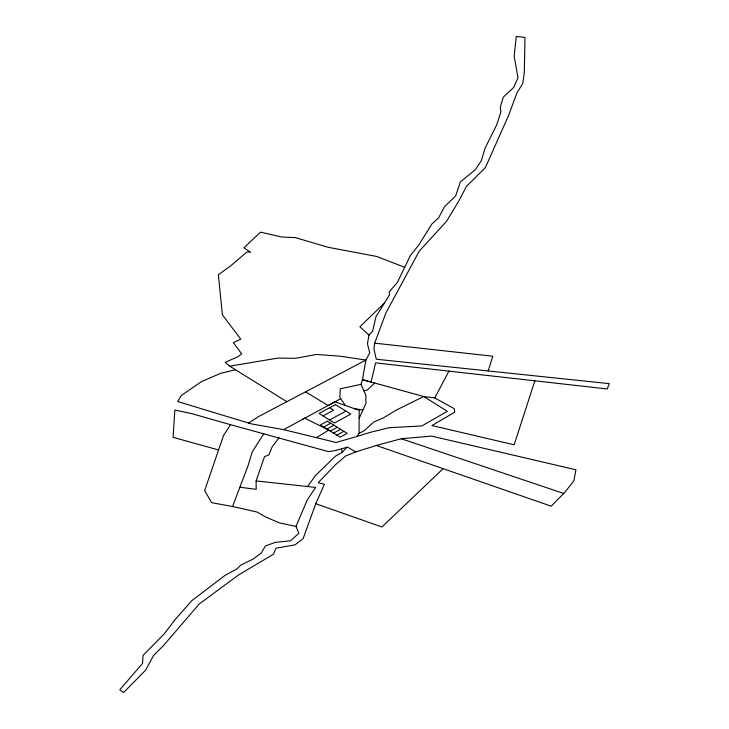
<?xml version="1.0" encoding="UTF-8"?>
<svg xmlns="http://www.w3.org/2000/svg" width="729" height="729" viewBox="0 0 729 729"><rect width="100%" height="100%" fill="white"/><g stroke="black" fill="none" stroke-linecap="round" stroke-linejoin="round"><path stroke-width="1.09" d="M283.627 429.627L336.087 442.476L356.663 436.553L359.06 433.363L359.233 410.318L334.912 401.834L283.627 429.627L251.359 423.886L177.666 401.524L181.257 395.537L201.496 381.622L220.55 373.366L235.494 369.749M374.679 343.149L373.931 349.045L376.301 359.224L609.244 383.645L607.248 388.967L375.599 362.878L371.097 382.051L362.431 379.681L365.922 360.062L369.767 352.863L367.452 343.86L368.956 335.076L372.565 331.285L376.027 316.559L389.45 294.99L389.259 291.791L397.36 282.424L410.491 255.36L418.637 245.181L431.987 223.876L438.53 217.971L444.462 206.772L455.634 195.91L460.418 181.867L475.344 169.711L481.422 160.453L485.095 148.115L496.668 124.941L500.941 111.892L500.285 107.281L503.247 97.185L513.635 87.48L518 77.812L514.173 56.352L516.269 36.45L524.998 37.398L524.306 72.408L522.766 83.471L516.825 93.184L508.705 115.2L485.35 167.634L466.405 186.414L459.37 199.992L446.595 221.242L419.303 251.058L385.942 312.85L374.679 343.149L492.813 356.208L488.175 370.943M359.169 418.309L365.958 403.492L365.812 395.082L361.019 384.338L362.431 379.681L423.768 396.512L434.757 397.943L454.249 408.677L454.814 412.14L431.923 425.563L514.155 444.79L534.913 380.684M346.849 447.324L335.486 450.531L328.524 451.643L230.528 424.697L223.502 435.577L204.667 490.544L211.61 502.7L232.587 506.518L256.991 512.013L265.347 516.825L279.435 522.903L295.992 526.42L298.872 533.218L290.561 540.781L275.207 542.403L265.456 545.939L261.21 553.019L253.209 559.025L240.834 565.112L237.043 568.83L225.006 575.391L191.691 600.769L174.787 620.014L164.453 633.61L143.066 655.389L142.519 663.463L119.756 689.789L123.593 692.55L145.672 670.088L153.527 655.517L163.387 645.703L199.135 604.068L238.547 574.953L273.557 554.177L276.009 548.19L295.035 544.845L303.146 538.585L315.775 503.703L324.387 484.311L318.209 482.68L335.349 464.865L345.655 455.962L355.788 451.925L376.346 445.465L401.251 438.74L431.623 436.097L575.919 469.777L573.942 480.73L564.793 492.403L551.17 506.19L376.346 445.465M239.941 487.254L256.198 489.323L256.116 480.921L264.527 456.627L268.864 454.887L272.218 446.777L278.934 437.792M232.587 506.518L248.051 465.685L252.243 451.925L263.852 433.582M295.992 526.42L307.237 499.985L315.639 487.409L256.116 480.921M434.757 397.943L449.091 370.851M307.538 486.553L315.466 475.508L335.55 456.117L342.183 452.308L347.186 446.959L355.788 451.925M384.447 303.027L359.871 326.765L368.956 335.076M443.104 468.656L381.95 526.985L315.775 503.703M374.688 383.044L367.279 390.042L363.653 390.68M248.58 423.048L259.087 416.295L365.922 360.062L340.325 356.217L316.778 354.44L295.473 358.303L278.004 358.085L229.744 366.177L225.188 362.331L238.091 356.636L241.663 353.82L233.371 342.666L240.77 339.103L222.391 314.873L218.372 274.787L231.248 265.383L247.067 251.879L250.694 252.261L243.869 247.851L260.508 232.141L281.768 237.007L295.336 237.618L328.269 247.313L376.765 256.471L404.695 267.315M316.404 437.655L328.679 430.11L304.795 418.136L302.344 419.467M323.02 415.904L333.581 410.19L329.617 407.748M329.617 419.959L345.974 411.11M323.649 427.012L330.684 423.203M326.947 429.044L333.982 425.235M330.246 431.067L337.281 427.267M333.536 433.099L340.58 429.29M336.834 435.131L343.869 431.322M345.382 405.488L340.698 398.699L328.114 405.515L305.478 391.801M359.06 433.363L364.117 430.766L373.676 422.118L383.5 417.817L396.53 409.935L423.768 396.512L447.314 411.32L421.818 425.955L389.086 427.695L370.332 432.333L356.663 436.553M361.019 384.338L340.315 388.767L339.814 397.114L340.698 398.699M354.33 408.614L362.805 410.008M218.481 449.93L173.11 437.354L174.823 409.999L191.481 413.58L230.528 424.697M401.251 438.74L563.727 493.478M229.744 366.177L286.807 401.661M341.5 448.836L342.183 452.308M335.422 404.613L319.065 413.461L334.483 422.957L350.831 414.108L335.422 404.613M327.385 421.171L320.35 424.98L340.133 437.163L347.168 433.354L327.385 421.171"/></g></svg>
